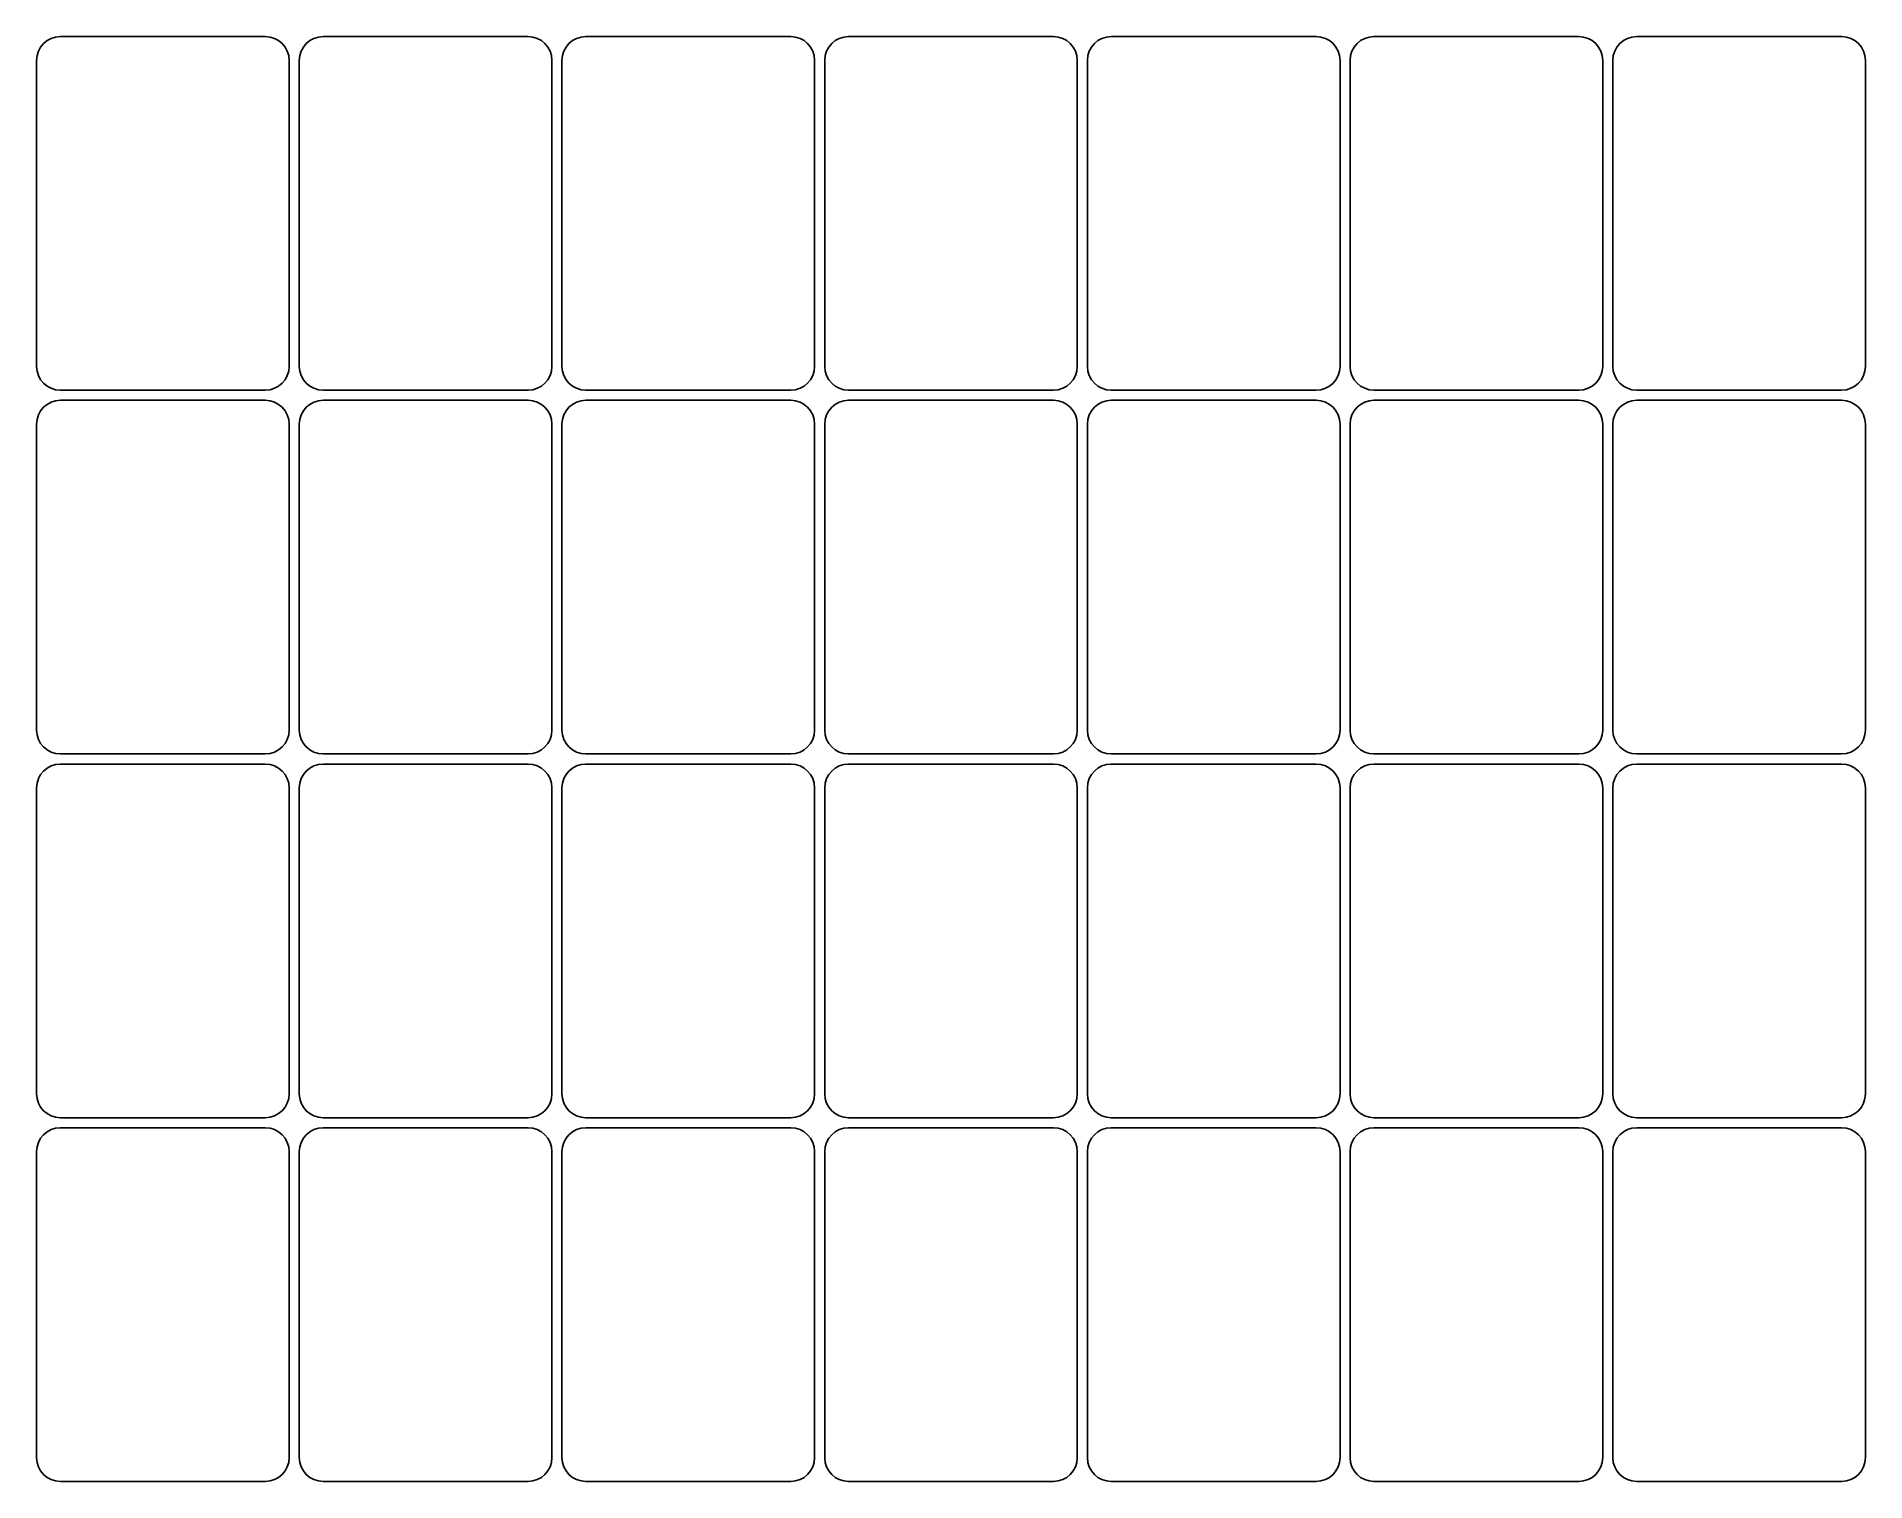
# Model space of a CAD drawing. Header units: inches. Extents: x 0.97 to 10.02, y -7.82 to -0.67.
import ezdxf

# ---------------------------------------------------------------- set-up
doc = ezdxf.new("R2010")
doc.units = ezdxf.units.IN

msp = doc.modelspace()

# ---------------------------------------------------------------- linework, layer by layer
for p, q in [((2.1052, -0.6733), (1.0914, -0.6733)), ((3.4052, -0.6733), (2.3914, -0.6733)), ((4.7052, -0.6733), (3.6914, -0.6733)), ((6.0052, -0.6733), (4.9914, -0.6733)), ((7.3052, -0.6733), (6.2914, -0.6733)), ((8.6052, -0.6733), (7.5914, -0.6733)), ((9.9052, -0.6733), (8.8914, -0.6733)), ((0.9733, -0.7914), (0.9733, -2.3052)), ((2.2233, -2.3052), (2.2233, -0.7914)), ((2.2733, -0.7914), (2.2733, -2.3052)), ((3.5233, -2.3052), (3.5233, -0.7914)), ((3.5733, -0.7914), (3.5733, -2.3052)), ((4.8233, -2.3052), (4.8233, -0.7914)), ((4.8733, -0.7914), (4.8733, -2.3052)), ((6.1233, -2.3052), (6.1233, -0.7914)), ((6.1733, -0.7914), (6.1733, -2.3052)), ((7.4233, -2.3052), (7.4233, -0.7914)), ((7.4733, -0.7914), (7.4733, -2.3052)), ((8.7233, -2.3052), (8.7233, -0.7914)), ((8.7733, -0.7914), (8.7733, -2.3052)), ((10.0233, -2.3052), (10.0233, -0.7914)), ((1.0914, -2.4233), (2.1052, -2.4233)), ((2.3914, -2.4233), (3.4052, -2.4233)), ((3.6914, -2.4233), (4.7052, -2.4233)), ((4.9914, -2.4233), (6.0052, -2.4233)), ((6.2914, -2.4233), (7.3052, -2.4233)), ((7.5914, -2.4233), (8.6052, -2.4233)), ((8.8914, -2.4233), (9.9052, -2.4233)), ((2.1052, -2.4733), (1.0914, -2.4733)), ((3.4052, -2.4733), (2.3914, -2.4733)), ((4.7052, -2.4733), (3.6914, -2.4733)), ((6.0052, -2.4733), (4.9914, -2.4733)), ((7.3052, -2.4733), (6.2914, -2.4733)), ((8.6052, -2.4733), (7.5914, -2.4733)), ((9.9052, -2.4733), (8.8914, -2.4733)), ((0.9733, -2.5914), (0.9733, -4.1052)), ((2.2233, -4.1052), (2.2233, -2.5914)), ((2.2733, -2.5914), (2.2733, -4.1052)), ((3.5233, -4.1052), (3.5233, -2.5914)), ((3.5733, -2.5914), (3.5733, -4.1052)), ((4.8233, -4.1052), (4.8233, -2.5914)), ((4.8733, -2.5914), (4.8733, -4.1052)), ((6.1233, -4.1052), (6.1233, -2.5914)), ((6.1733, -2.5914), (6.1733, -4.1052)), ((7.4233, -4.1052), (7.4233, -2.5914)), ((7.4733, -2.5914), (7.4733, -4.1052)), ((8.7233, -4.1052), (8.7233, -2.5914)), ((8.7733, -2.5914), (8.7733, -4.1052)), ((10.0233, -4.1052), (10.0233, -2.5914)), ((1.0914, -4.2233), (2.1052, -4.2233)), ((2.3914, -4.2233), (3.4052, -4.2233)), ((3.6914, -4.2233), (4.7052, -4.2233)), ((4.9914, -4.2233), (6.0052, -4.2233)), ((6.2914, -4.2233), (7.3052, -4.2233)), ((7.5914, -4.2233), (8.6052, -4.2233)), ((8.8914, -4.2233), (9.9052, -4.2233)), ((2.1052, -4.2733), (1.0914, -4.2733)), ((3.4052, -4.2733), (2.3914, -4.2733)), ((4.7052, -4.2733), (3.6914, -4.2733)), ((6.0052, -4.2733), (4.9914, -4.2733)), ((7.3052, -4.2733), (6.2914, -4.2733)), ((8.6052, -4.2733), (7.5914, -4.2733)), ((9.9052, -4.2733), (8.8914, -4.2733)), ((0.9733, -4.3914), (0.9733, -5.9052)), ((2.2233, -5.9052), (2.2233, -4.3914)), ((2.2733, -4.3914), (2.2733, -5.9052)), ((3.5233, -5.9052), (3.5233, -4.3914)), ((3.5733, -4.3914), (3.5733, -5.9052)), ((4.8233, -5.9052), (4.8233, -4.3914)), ((4.8733, -4.3914), (4.8733, -5.9052)), ((6.1233, -5.9052), (6.1233, -4.3914)), ((6.1733, -4.3914), (6.1733, -5.9052)), ((7.4233, -5.9052), (7.4233, -4.3914)), ((7.4733, -4.3914), (7.4733, -5.9052)), ((8.7233, -5.9052), (8.7233, -4.3914)), ((8.7733, -4.3914), (8.7733, -5.9052)), ((10.0233, -5.9052), (10.0233, -4.3914)), ((1.0914, -6.0233), (2.1052, -6.0233)), ((2.3914, -6.0233), (3.4052, -6.0233)), ((3.6914, -6.0233), (4.7052, -6.0233)), ((4.9914, -6.0233), (6.0052, -6.0233)), ((6.2914, -6.0233), (7.3052, -6.0233)), ((7.5914, -6.0233), (8.6052, -6.0233)), ((8.8914, -6.0233), (9.9052, -6.0233)), ((2.1052, -6.0733), (1.0914, -6.0733)), ((3.4052, -6.0733), (2.3914, -6.0733)), ((4.7052, -6.0733), (3.6914, -6.0733)), ((6.0052, -6.0733), (4.9914, -6.0733)), ((7.3052, -6.0733), (6.2914, -6.0733)), ((8.6052, -6.0733), (7.5914, -6.0733)), ((9.9052, -6.0733), (8.8914, -6.0733)), ((0.9733, -6.1914), (0.9733, -7.7052)), ((2.2233, -7.7052), (2.2233, -6.1914)), ((2.2733, -6.1914), (2.2733, -7.7052)), ((3.5233, -7.7052), (3.5233, -6.1914)), ((3.5733, -6.1914), (3.5733, -7.7052)), ((4.8233, -7.7052), (4.8233, -6.1914)), ((4.8733, -6.1914), (4.8733, -7.7052)), ((6.1233, -7.7052), (6.1233, -6.1914)), ((6.1733, -6.1914), (6.1733, -7.7052)), ((7.4233, -7.7052), (7.4233, -6.1914)), ((7.4733, -6.1914), (7.4733, -7.7052)), ((8.7233, -7.7052), (8.7233, -6.1914)), ((8.7733, -6.1914), (8.7733, -7.7052)), ((10.0233, -7.7052), (10.0233, -6.1914)), ((1.0914, -7.8233), (2.1052, -7.8233)), ((2.3914, -7.8233), (3.4052, -7.8233)), ((3.6914, -7.8233), (4.7052, -7.8233)), ((4.9914, -7.8233), (6.0052, -7.8233)), ((6.2914, -7.8233), (7.3052, -7.8233)), ((7.5914, -7.8233), (8.6052, -7.8233)), ((8.8914, -7.8233), (9.9052, -7.8233))]:
    msp.add_line(p, q)
for centre, start, end in [((1.0914, -0.7914), 90, 180), ((2.1052, -0.7914), 0, 90), ((2.3914, -0.7914), 90, 180), ((3.4052, -0.7914), 0, 90), ((3.6914, -0.7914), 90, 180), ((4.7052, -0.7914), 0, 90), ((4.9914, -0.7914), 90, 180), ((6.0052, -0.7914), 0, 90), ((6.2914, -0.7914), 90, 180), ((7.3052, -0.7914), 0, 90), ((7.5914, -0.7914), 90, 180), ((8.6052, -0.7914), 0, 90), ((8.8914, -0.7914), 90, 180), ((9.9052, -0.7914), 0, 90), ((1.0914, -2.3052), 180, 270), ((2.1052, -2.3052), 270, 360), ((2.3914, -2.3052), 180, 270), ((3.4052, -2.3052), 270, 360), ((3.6914, -2.3052), 180, 270), ((4.7052, -2.3052), 270, 360), ((4.9914, -2.3052), 180, 270), ((6.0052, -2.3052), 270, 360), ((6.2914, -2.3052), 180, 270), ((7.3052, -2.3052), 270, 360), ((7.5914, -2.3052), 180, 270), ((8.6052, -2.3052), 270, 360), ((8.8914, -2.3052), 180, 270), ((9.9052, -2.3052), 270, 360), ((1.0914, -2.5914), 90, 180), ((2.1052, -2.5914), 0, 90), ((2.3914, -2.5914), 90, 180), ((3.4052, -2.5914), 0, 90), ((3.6914, -2.5914), 90, 180), ((4.7052, -2.5914), 0, 90), ((4.9914, -2.5914), 90, 180), ((6.0052, -2.5914), 0, 90), ((6.2914, -2.5914), 90, 180), ((7.3052, -2.5914), 0, 90), ((7.5914, -2.5914), 90, 180), ((8.6052, -2.5914), 0, 90), ((8.8914, -2.5914), 90, 180), ((9.9052, -2.5914), 0, 90), ((1.0914, -4.1052), 180, 270), ((2.1052, -4.1052), 270, 360), ((2.3914, -4.1052), 180, 270), ((3.4052, -4.1052), 270, 360), ((3.6914, -4.1052), 180, 270), ((4.7052, -4.1052), 270, 360), ((4.9914, -4.1052), 180, 270), ((6.0052, -4.1052), 270, 360), ((6.2914, -4.1052), 180, 270), ((7.3052, -4.1052), 270, 360), ((7.5914, -4.1052), 180, 270), ((8.6052, -4.1052), 270, 360), ((8.8914, -4.1052), 180, 270), ((9.9052, -4.1052), 270, 360), ((1.0914, -4.3914), 90, 180), ((2.1052, -4.3914), 0, 90), ((2.3914, -4.3914), 90, 180), ((3.4052, -4.3914), 0, 90), ((3.6914, -4.3914), 90, 180), ((4.7052, -4.3914), 0, 90), ((4.9914, -4.3914), 90, 180), ((6.0052, -4.3914), 0, 90), ((6.2914, -4.3914), 90, 180), ((7.3052, -4.3914), 0, 90), ((7.5914, -4.3914), 90, 180), ((8.6052, -4.3914), 0, 90), ((8.8914, -4.3914), 90, 180), ((9.9052, -4.3914), 0, 90), ((1.0914, -5.9052), 180, 270), ((2.1052, -5.9052), 270, 360), ((2.3914, -5.9052), 180, 270), ((3.4052, -5.9052), 270, 360), ((3.6914, -5.9052), 180, 270), ((4.7052, -5.9052), 270, 360), ((4.9914, -5.9052), 180, 270), ((6.0052, -5.9052), 270, 360), ((6.2914, -5.9052), 180, 270), ((7.3052, -5.9052), 270, 360), ((7.5914, -5.9052), 180, 270), ((8.6052, -5.9052), 270, 360), ((8.8914, -5.9052), 180, 270), ((9.9052, -5.9052), 270, 360), ((1.0914, -6.1914), 90, 180), ((2.1052, -6.1914), 0, 90), ((2.3914, -6.1914), 90, 180), ((3.4052, -6.1914), 0, 90), ((3.6914, -6.1914), 90, 180), ((4.7052, -6.1914), 0, 90), ((4.9914, -6.1914), 90, 180), ((6.0052, -6.1914), 0, 90), ((6.2914, -6.1914), 90, 180), ((7.3052, -6.1914), 0, 90), ((7.5914, -6.1914), 90, 180), ((8.6052, -6.1914), 0, 90), ((8.8914, -6.1914), 90, 180), ((9.9052, -6.1914), 0, 90), ((1.0914, -7.7052), 180, 270), ((2.1052, -7.7052), 270, 360), ((2.3914, -7.7052), 180, 270), ((3.4052, -7.7052), 270, 360), ((3.6914, -7.7052), 180, 270), ((4.7052, -7.7052), 270, 360), ((4.9914, -7.7052), 180, 270), ((6.0052, -7.7052), 270, 360), ((6.2914, -7.7052), 180, 270), ((7.3052, -7.7052), 270, 360), ((7.5914, -7.7052), 180, 270), ((8.6052, -7.7052), 270, 360), ((8.8914, -7.7052), 180, 270), ((9.9052, -7.7052), 270, 360)]:
    msp.add_arc(centre, 0.1181, start, end)

doc.saveas('drawing.dxf')
